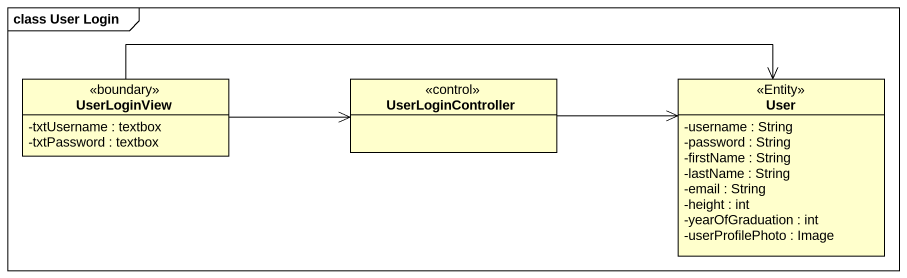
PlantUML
@startuml
mainframe class User Login
hide circle
hide empty members
skinparam classAttributeIconSize 0
class UserLoginView <<boundary>> {
  -txtUsername : textbox
  -txtPassword : textbox
}
class UserLoginController <<control>>
class User <<Entity>> {
  -username : String
  -password : String
  -firstName : String
  -lastName : String
  -email : String
  -height : int
  -yearOfGraduation : int
  -userProfilePhoto : Image
}
UserLoginView -right-> UserLoginController
UserLoginView -right-> User
UserLoginController -right-> User
@enduml
